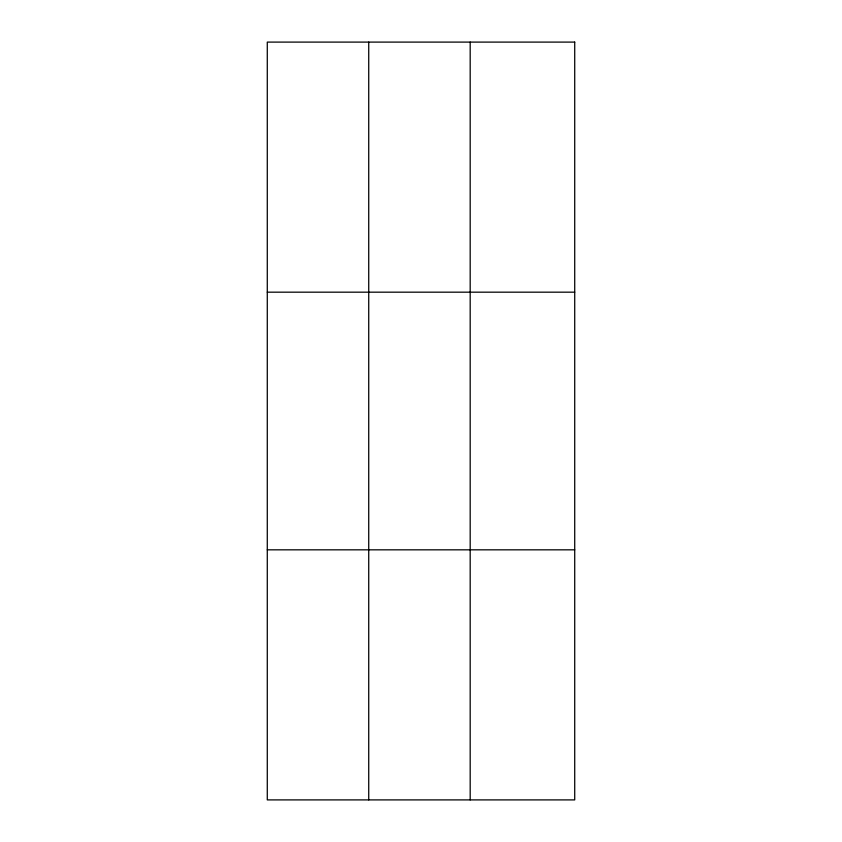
<?xml version="1.0" encoding="UTF-8"?>
<svg xmlns="http://www.w3.org/2000/svg" width="842" height="842" viewBox="0 0 842 842"><rect width="100%" height="100%" fill="white"/><g stroke="black" fill="none" stroke-linecap="round" stroke-linejoin="round"><path stroke-width="1.26" d="M368.733 799.9L368.733 42.1M470.183 799.9L470.183 42.1M267.282 292.174L574.718 292.174M267.282 549.826L574.718 549.826M574.718 42.1L574.718 799.9L267.282 799.9L267.282 42.1L574.718 42.1"/></g></svg>
